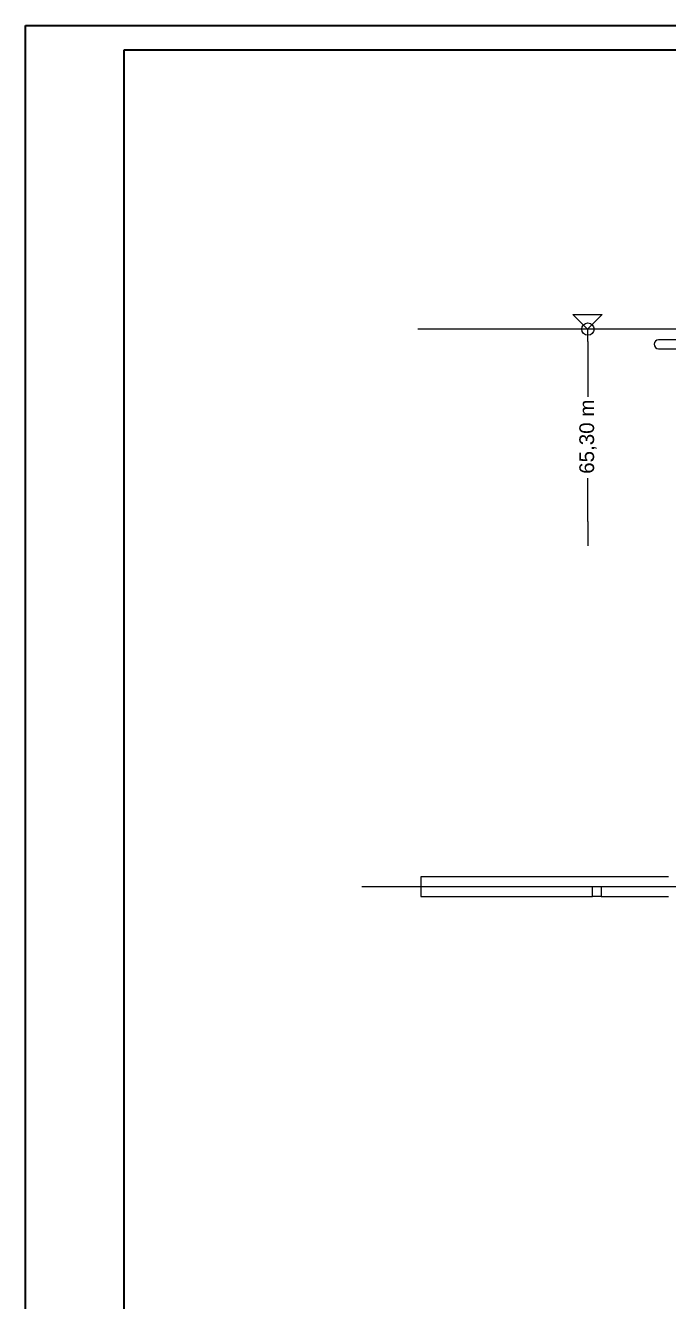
# Model space of a CAD drawing. Header units: millimetres. Extents: x -259789 to 207294, y -77389 to 59400.
# Drawn here: x 0 to 13103, y 33388 to 59400 of the extents above; entities that cross this region are included whole.
import ezdxf
from ezdxf.enums import TextEntityAlignment as Align

# ---------------------------------------------------------------- set-up
doc = ezdxf.new("R2018")
doc.units = ezdxf.units.MM
doc.header["$LTSCALE"] = 100
doc.layers.get('0').update_dxf_attribs({"lineweight": 18})
for name, color, linetype, lineweight in [('Border', 7, 'Continuous', 35), ('Dimension', 7, 'Continuous', 18), ('Sketch Geometry', 7, 'Continuous', 18), ('Symbol', 7, 'Continuous', 18), ('Visible', 7, 'Continuous', 25)]:
    doc.layers.add(name, color=color, linetype=linetype, lineweight=lineweight)
doc.styles.get("Standard").update_dxf_attribs({"font": 'arial.ttf'})
doc.styles.add('Title', font='arial.ttf')

# ---------------------------------------------------------------- blocks, each defined once
blk = doc.blocks.new('Borders Bigadan Border')
at = {"layer": 'Border'}
for p, q in [((0, 594), (841, 594)), ((0, 0), (0, 594)), ((836, 589), (20, 589)), ((20, 589), (20, 5))]:
    blk.add_line(p, q, dxfattribs=at)
blk = doc.blocks.new('Kote')
at = {"layer": 'Sketch Geometry'}
for p, q in [((0, 0), (-3, 3)), ((-3, 3), (3, 3)), ((3, 3), (0, 0))]:
    blk.add_line(p, q, dxfattribs=at)
at = {"layer": 'Symbol', "lineweight": 30, "flags": 104}
blk.add_attdef('1', text='', height=2.5, dxfattribs=at).set_placement((0.05, 4.65), align=Align.MIDDLE_CENTER)

msp = doc.modelspace()

# ---------------------------------------------------------------- linework, layer by layer
at = {"layer": 'Dimension'}
for p, q in [((11461.78, 52960.57), (11461.78, 53210.57)), ((11461.78, 52960.57), (11461.78, 51828.09)), ((11461.78, 49291.66), (11461.78, 50174.14)), ((11461.78, 49291.66), (11461.78, 49041.66)), ((11461.78, 49041.66), (11461.78, 48791.66))]:
    msp.add_line(p, q, dxfattribs=at)
msp.add_circle((11461.78, 53210.57), 125, dxfattribs=at)
at = {"layer": 'Visible'}
for p, q in [((64009.51, 53210.57), (7996.22, 53210.57)), ((19714.46, 52994.57), (12900.24, 52994.57)), ((12900.24, 52810.57), (19714.46, 52810.57)), ((13102.67, 42042.17), (8054.53, 42042.17)), ((8054.53, 42042.17), (8054.53, 41842.17)), ((65061.65, 41842.17), (6853.35, 41842.17)), ((8054.53, 41842.17), (8054.53, 41642.17)), ((8054.53, 41642.17), (11554.54, 41642.17)), ((11554.54, 41642.17), (11554.54, 41842.17)), ((11731.32, 41642.17), (11554.54, 41642.17)), ((11731.32, 41842.17), (11731.32, 41642.17)), ((11731.32, 41642.17), (13102.67, 41642.17))]:
    msp.add_line(p, q, dxfattribs=at)
msp.add_arc((12900.24, 52902.57), 92, 90, 270, dxfattribs=at)

# ---------------------------------------------------------------- block references
at = {"xscale": 100, "yscale": 100, "zscale": 100}
msp.add_blockref('Borders Bigadan Border', (0, 0), dxfattribs=at)
ref = msp.add_blockref('Kote', (11451.78, 53210.57), dxfattribs=dict(xscale=100, yscale=100, zscale=100))
lines = msp.add_mtext('Terrain', dxfattribs={"layer": 'Symbol', "insert": (11456.81, 53675.95), "char_height": 2.5, "attachment_point": 1})
ref.add_attrib('1', '', (11456.81, 53675.95), dxfattribs={"flags": 104}).embed_mtext(lines)

# ---------------------------------------------------------------- texts
at = {"layer": 'Dimension', "color": 7, "insert": (11642.08, 50260.7), "char_height": 300, "attachment_point": 7, "rotation": 90, "style": 'Title'}
msp.add_mtext('65,30 m', dxfattribs=at)

doc.saveas('drawing.dxf')
